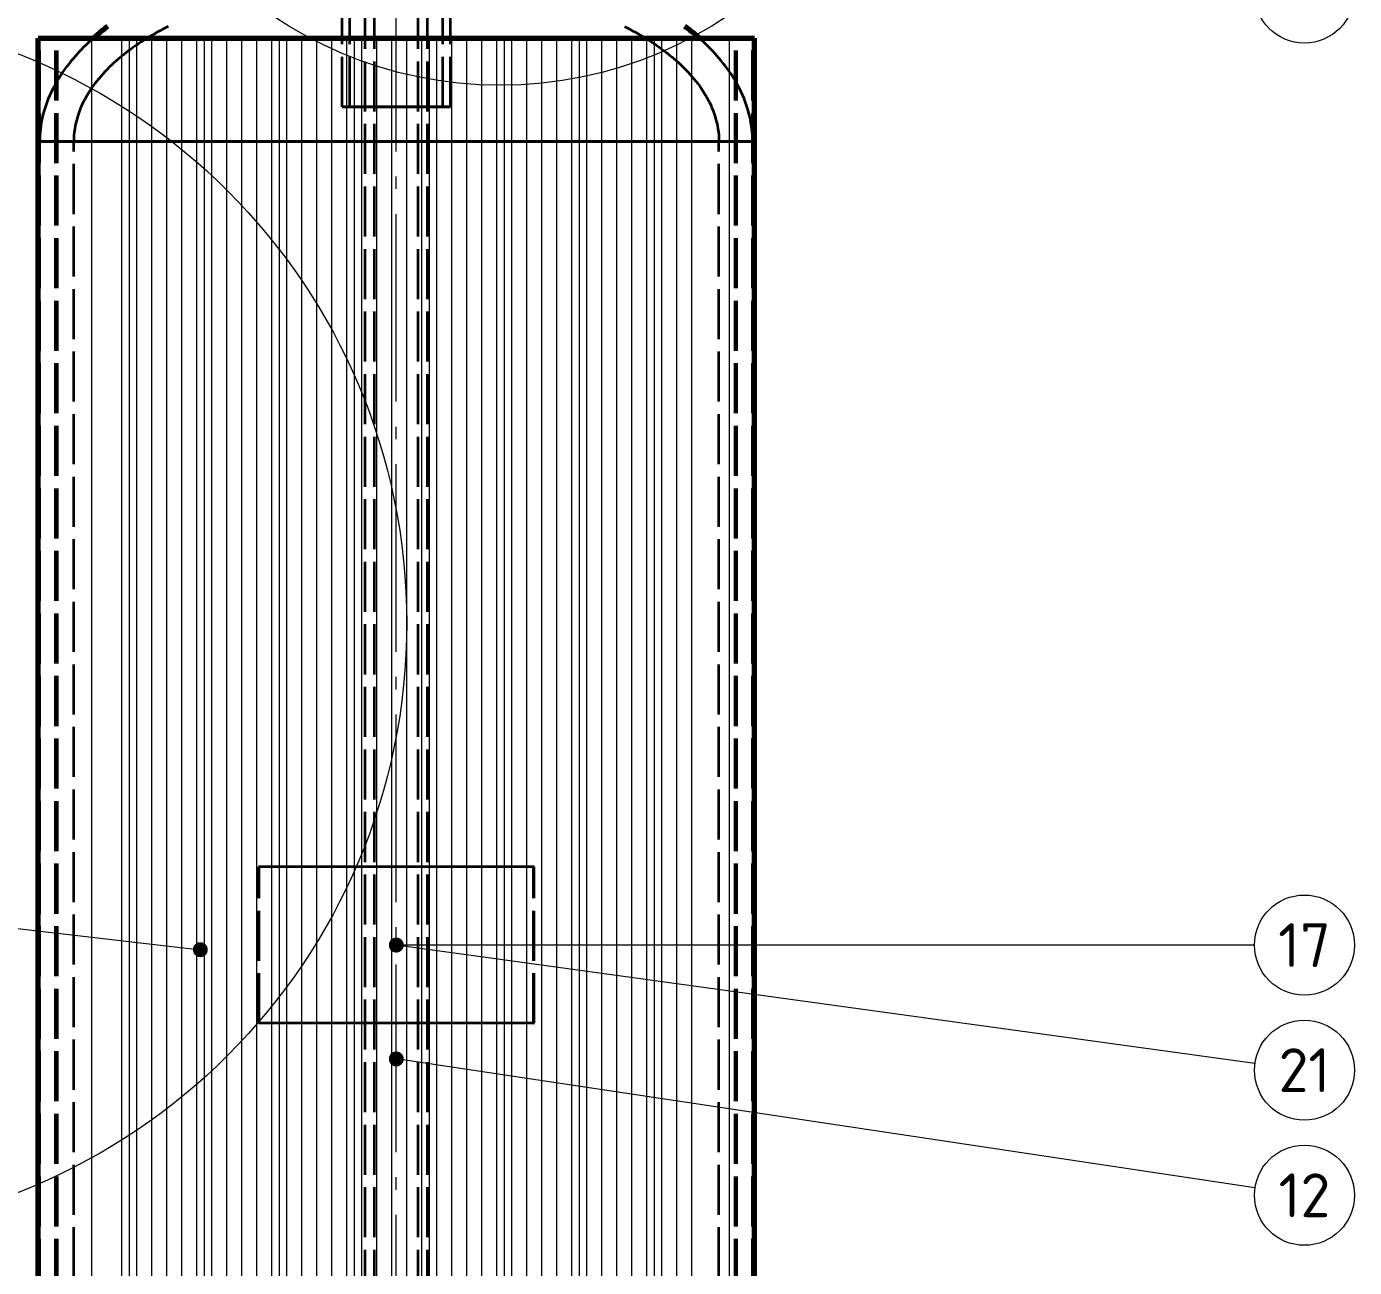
# Model space of a CAD drawing. Header units: millimetres. Extents: x 0 to 2382, y 0 to 420.
# Drawn here: x 144.8 to 251, y 229.2 to 328.4 of the extents above; entities that cross this region are included whole.
import ezdxf
from ezdxf.enums import TextEntityAlignment as Align

# ---------------------------------------------------------------- set-up
doc = ezdxf.new("R2010")
doc.units = ezdxf.units.MM
doc.linetypes.add('IRAM-E-TRAZOS', pattern=[5, 4, -1])
doc.linetypes.add('IRAM-F-TRAZO-PUNTO', pattern=[20, 15, -2, 1, -2])
for name, color, linetype, lineweight in [('01-VISIBLE', 7, 'CONTINUOUS', 70), ('02-OCULTA', 4, 'IRAM-E-TRAZOS', 35), ('03-EJE', 1, 'IRAM-F-TRAZO-PUNTO', 18), ('04-COTA', 3, 'CONTINUOUS', 18), ('05-RAYADO', 8, 'CONTINUOUS', 18), ('06-TEXTO', 7, 'CONTINUOUS', 25), ('08-FINA', 5, 'CONTINUOUS', 18)]:
    doc.layers.add(name, color=color, linetype=linetype, lineweight=lineweight)
doc.styles.add('ISO3098', font='isocpeur.ttf')
doc.dimstyles.new('FLAMA-IRAM', dxfattribs={"dimtxt": 3.5, "dimasz": 3.5, "dimexe": 2, "dimexo": 1.5, "dimgap": 1, "dimtad": 1, "dimdec": 1, "dimtxsty": 'ISO3098', "dimblk": 'IRAM_FLECHA', "dimblk1": 'IRAM_FLECHA', "dimblk2": 'IRAM_FLECHA', "dimcen": 2.5, "dimclrd": 256, "dimclre": 256, "dimclrt": 256, "dimazin": 3, "dimtfac": 1, "dimtmove": 0, "dimatfit": 3, "dimlwd": 18, "dimlwe": 18})

# ---------------------------------------------------------------- blocks, each defined once
blk = doc.blocks.new('IRAM_FLECHA')
blk.add_solid([(0, 0), (-1, 0.125), (-1, -0.125)])

msp = doc.modelspace()

# ---------------------------------------------------------------- hatches: boundary and pattern name
at = {"layer": '05-RAYADO'}
h = msp.add_hatch(dxfattribs=at)
h.set_pattern_fill('ANSI31', scale=0.94488, angle=45)
h.paths.add_polyline_path([(201.46, 182.521), (201.46, 327.5), (147.25, 327.5), (147.25, 182.521)])
h = msp.add_hatch(dxfattribs=at)
h.set_pattern_fill('ANSI31', scale=0.377953, angle=45)
h.paths.add_polyline_path([(197.412, 182.521), (197.412, 327.5), (151.298, 327.5), (151.298, 182.521)])
at = {"layer": '08-FINA'}
h = msp.add_hatch(color=7, dxfattribs=at)
h.dxf.hatch_style = 1
edge = h.paths.add_edge_path()
edge.add_arc((158.68, 254.641), 0.6, 0, 360)
h = msp.add_hatch(color=7, dxfattribs=at)
h.dxf.hatch_style = 1
edge = h.paths.add_edge_path()
edge.add_arc((174.355, 255.01), 0.6, 0, 360)
h = msp.add_hatch(color=7, dxfattribs=at)
h.dxf.hatch_style = 1
edge = h.paths.add_edge_path()
edge.add_arc((174.355, 255.01), 0.6, 0, 360)
h = msp.add_hatch(color=7, dxfattribs=at)
h.dxf.hatch_style = 1
edge = h.paths.add_edge_path()
edge.add_arc((174.355, 245.91), 0.6, 0, 360)

# ---------------------------------------------------------------- linework, layer by layer
at = {"layer": '01-VISIBLE'}
for p, q in [((145.705, 182.521), (145.705, 327.5)), ((203.005, 182.521), (203.005, 327.5))]:
    msp.add_line(p, q, dxfattribs=at)
for points in [[(150.105, 327.5), (150.294, 327.666), (150.485, 327.829), (150.678, 327.99), (150.873, 328.149), (151.071, 328.305), (151.27, 328.458)], [(198.605, 327.5), (198.416, 327.666), (198.225, 327.829), (198.032, 327.99), (197.837, 328.149), (197.639, 328.305), (197.44, 328.458)], [(145.705, 327.5), (145.955, 327.5), (146.205, 327.5), (146.456, 327.5), (146.706, 327.5), (146.956, 327.5), (147.206, 327.5), (147.457, 327.5), (147.707, 327.5), (147.957, 327.5), (148.207, 327.5), (148.457, 327.5), (148.708, 327.5), (148.958, 327.5), (149.208, 327.5), (149.458, 327.5), (149.708, 327.5), (149.959, 327.5), (150.209, 327.5), (150.459, 327.5), (150.709, 327.5), (150.96, 327.5), (151.21, 327.5), (151.46, 327.5), (151.71, 327.5), (151.96, 327.5), (152.211, 327.5), (152.461, 327.5), (152.711, 327.5), (152.961, 327.5), (153.212, 327.5), (153.462, 327.5), (153.712, 327.5), (153.962, 327.5), (154.212, 327.5), (154.463, 327.5), (154.713, 327.5), (154.963, 327.5), (155.213, 327.5), (155.464, 327.5), (155.714, 327.5), (155.964, 327.5), (156.214, 327.5), (156.464, 327.5), (156.715, 327.5), (156.965, 327.5), (157.215, 327.5), (157.465, 327.5), (157.715, 327.5), (157.966, 327.5), (158.216, 327.5), (158.466, 327.5), (158.716, 327.5), (158.967, 327.5), (159.217, 327.5), (159.467, 327.5), (159.717, 327.5), (159.967, 327.5), (160.218, 327.5), (160.468, 327.5), (160.718, 327.5), (160.968, 327.5), (161.219, 327.5), (161.469, 327.5), (161.719, 327.5), (161.969, 327.5), (162.219, 327.5), (162.47, 327.5), (162.72, 327.5), (162.97, 327.5), (163.22, 327.5), (163.471, 327.5), (163.721, 327.5), (163.971, 327.5), (164.221, 327.5), (164.471, 327.5), (164.722, 327.5), (164.972, 327.5), (165.222, 327.5), (165.472, 327.5), (165.722, 327.5), (165.973, 327.5), (166.223, 327.5), (166.473, 327.5), (166.723, 327.5), (166.974, 327.5), (167.224, 327.5), (167.474, 327.5), (167.724, 327.5), (167.974, 327.5), (168.225, 327.5), (168.475, 327.5), (168.725, 327.5), (168.975, 327.5), (169.226, 327.5), (169.476, 327.5), (169.726, 327.5), (169.976, 327.5), (170.226, 327.5), (170.477, 327.5), (170.727, 327.5), (170.977, 327.5), (171.227, 327.5), (171.477, 327.5), (171.728, 327.5), (171.978, 327.5), (172.228, 327.5), (172.478, 327.5), (172.729, 327.5), (172.979, 327.5), (173.229, 327.5), (173.479, 327.5), (173.729, 327.5), (173.98, 327.5), (174.23, 327.5), (174.48, 327.5), (174.73, 327.5), (174.981, 327.5), (175.231, 327.5), (175.481, 327.5), (175.731, 327.5), (175.981, 327.5), (176.232, 327.5), (176.482, 327.5), (176.732, 327.5), (176.982, 327.5), (177.233, 327.5), (177.483, 327.5), (177.733, 327.5), (177.983, 327.5), (178.233, 327.5), (178.484, 327.5), (178.734, 327.5), (178.984, 327.5), (179.234, 327.5), (179.484, 327.5), (179.735, 327.5), (179.985, 327.5), (180.235, 327.5), (180.485, 327.5), (180.736, 327.5), (180.986, 327.5), (181.236, 327.5), (181.486, 327.5), (181.736, 327.5), (181.987, 327.5), (182.237, 327.5), (182.487, 327.5), (182.737, 327.5), (182.988, 327.5), (183.238, 327.5), (183.488, 327.5), (183.738, 327.5), (183.988, 327.5), (184.239, 327.5), (184.489, 327.5), (184.739, 327.5), (184.989, 327.5), (185.239, 327.5), (185.49, 327.5), (185.74, 327.5), (185.99, 327.5), (186.24, 327.5), (186.491, 327.5), (186.741, 327.5), (186.991, 327.5), (187.241, 327.5), (187.491, 327.5), (187.742, 327.5), (187.992, 327.5), (188.242, 327.5), (188.492, 327.5), (188.743, 327.5), (188.993, 327.5), (189.243, 327.5), (189.493, 327.5), (189.743, 327.5), (189.994, 327.5), (190.244, 327.5), (190.494, 327.5), (190.744, 327.5), (190.995, 327.5), (191.245, 327.5), (191.495, 327.5), (191.745, 327.5), (191.995, 327.5), (192.246, 327.5), (192.496, 327.5), (192.746, 327.5), (192.996, 327.5), (193.246, 327.5), (193.497, 327.5), (193.747, 327.5), (193.997, 327.5), (194.247, 327.5), (194.498, 327.5), (194.748, 327.5), (194.998, 327.5), (195.248, 327.5), (195.498, 327.5), (195.749, 327.5), (195.999, 327.5), (196.249, 327.5), (196.499, 327.5), (196.75, 327.5), (197, 327.5), (197.25, 327.5), (197.5, 327.5), (197.75, 327.5), (198.001, 327.5), (198.251, 327.5), (198.501, 327.5), (198.751, 327.5), (199.002, 327.5), (199.252, 327.5), (199.502, 327.5), (199.752, 327.5), (200.002, 327.5), (200.253, 327.5), (200.503, 327.5), (200.753, 327.5), (201.003, 327.5), (201.253, 327.5), (201.504, 327.5), (201.754, 327.5), (202.004, 327.5), (202.254, 327.5), (202.505, 327.5), (202.755, 327.5), (203.005, 327.5)]]:
    msp.add_lwpolyline(points, dxfattribs=at)
at = {"layer": '02-OCULTA'}
for p, q in [((171.855, 151.651), (171.855, 340.169)), ((172.605, 151.651), (172.605, 340.169)), ((176.105, 151.651), (176.105, 340.169)), ((176.855, 151.651), (176.855, 340.169)), ((170.03, 322.028), (170.03, 336.428)), ((170.63, 322.028), (170.63, 336.428)), ((178.08, 322.028), (178.08, 336.428)), ((178.68, 322.028), (178.68, 336.428)), ((145.855, 182.521), (145.855, 327.5)), ((147.107, 182.521), (147.107, 327.5)), ((147.25, 327.5), (147.107, 327.5)), ((147.25, 182.521), (147.25, 327.5)), ((201.46, 327.5), (201.603, 327.5)), ((201.46, 182.521), (201.46, 327.5)), ((201.603, 182.521), (201.603, 327.5)), ((202.855, 182.521), (202.855, 327.5)), ((145.855, 182.521), (145.855, 319.251)), ((148.555, 168.451), (148.555, 319.251)), ((200.155, 168.451), (200.155, 319.251)), ((202.855, 182.521), (202.855, 319.251)), ((163.337, 248.76), (163.337, 261.26)), ((163.395, 261.26), (163.337, 261.26)), ((163.395, 248.76), (163.395, 261.26)), ((185.315, 261.26), (185.373, 261.26)), ((185.315, 248.76), (185.315, 261.26)), ((185.373, 248.76), (185.373, 261.26)), ((163.395, 248.76), (163.337, 248.76)), ((185.315, 248.76), (185.373, 248.76))]:
    msp.add_line(p, q, dxfattribs=at)
for points in [[(156.117, 328.447), (155.894, 328.333), (155.672, 328.217), (155.452, 328.099), (155.232, 327.978), (155.014, 327.855), (154.797, 327.73), (154.582, 327.602), (154.368, 327.472), (154.156, 327.339), (153.945, 327.204), (153.737, 327.066), (153.529, 326.925), (153.324, 326.781), (153.121, 326.635), (152.92, 326.486), (152.721, 326.334), (152.524, 326.179), (152.33, 326.022), (152.138, 325.861), (151.949, 325.696), (151.763, 325.529), (151.579, 325.359), (151.399, 325.185), (151.222, 325.008), (151.049, 324.827), (150.879, 324.643), (150.713, 324.456), (150.551, 324.265), (150.393, 324.071), (150.24, 323.873), (150.091, 323.671), (149.948, 323.465), (149.81, 323.256), (149.678, 323.044), (149.552, 322.828), (149.431, 322.608), (149.316, 322.386), (149.207, 322.16), (149.106, 321.931), (149.013, 321.699), (148.93, 321.463), (148.856, 321.223), (148.79, 320.982), (148.731, 320.739), (148.677, 320.494), (148.628, 320.249), (148.59, 320.001), (148.567, 319.752), (148.558, 319.502), (148.555, 319.251)], [(192.593, 328.447), (192.816, 328.333), (193.038, 328.217), (193.258, 328.099), (193.478, 327.978), (193.696, 327.855), (193.913, 327.73), (194.128, 327.602), (194.342, 327.472), (194.554, 327.339), (194.765, 327.204), (194.974, 327.066), (195.181, 326.925), (195.386, 326.782), (195.589, 326.635), (195.79, 326.486), (195.989, 326.334), (196.186, 326.179), (196.38, 326.022), (196.572, 325.861), (196.761, 325.696), (196.947, 325.529), (197.131, 325.359), (197.311, 325.185), (197.488, 325.008), (197.661, 324.827), (197.831, 324.643), (197.997, 324.456), (198.159, 324.265), (198.317, 324.071), (198.47, 323.873), (198.619, 323.671), (198.762, 323.465), (198.9, 323.256), (199.032, 323.044), (199.158, 322.828), (199.279, 322.608), (199.394, 322.386), (199.503, 322.16), (199.604, 321.931), (199.697, 321.699), (199.78, 321.463), (199.854, 321.223), (199.92, 320.982), (199.979, 320.739), (200.033, 320.494), (200.082, 320.249), (200.121, 320.001), (200.143, 319.752), (200.153, 319.502), (200.155, 319.251)], [(147.107, 327.5), (146.874, 327.5), (146.64, 327.5), (146.406, 327.5), (146.172, 327.5), (145.939, 327.5), (145.705, 327.5)], [(147.25, 327.5), (147.017, 327.5), (146.785, 327.5), (146.552, 327.5), (146.32, 327.5), (146.087, 327.5), (145.855, 327.5)], [(145.855, 327.5), (146.105, 327.5), (146.355, 327.5), (146.605, 327.5), (146.855, 327.5), (147.105, 327.5), (147.355, 327.5), (147.605, 327.5), (147.855, 327.5), (148.105, 327.5), (148.355, 327.5), (148.605, 327.5), (148.855, 327.5), (149.105, 327.5), (149.355, 327.5), (149.605, 327.5), (149.855, 327.5), (150.105, 327.5), (150.355, 327.5), (150.605, 327.5), (150.855, 327.5), (151.105, 327.5), (151.355, 327.5), (151.605, 327.5), (151.855, 327.5), (152.105, 327.5), (152.355, 327.5), (152.605, 327.5), (152.855, 327.5), (153.105, 327.5), (153.355, 327.5), (153.605, 327.5), (153.855, 327.5), (154.105, 327.5), (154.355, 327.5), (154.605, 327.5), (154.855, 327.5), (155.105, 327.5), (155.355, 327.5), (155.605, 327.5), (155.855, 327.5), (156.105, 327.5), (156.355, 327.5), (156.605, 327.5), (156.855, 327.5), (157.105, 327.5), (157.355, 327.5), (157.605, 327.5), (157.855, 327.5), (158.105, 327.5), (158.355, 327.5), (158.605, 327.5), (158.855, 327.5), (159.105, 327.5), (159.355, 327.5), (159.605, 327.5), (159.855, 327.5), (160.105, 327.5), (160.355, 327.5), (160.605, 327.5), (160.855, 327.5), (161.105, 327.5), (161.355, 327.5), (161.605, 327.5), (161.855, 327.5), (162.105, 327.5), (162.355, 327.5), (162.605, 327.5), (162.855, 327.5), (163.105, 327.5), (163.355, 327.5), (163.605, 327.5), (163.855, 327.5), (164.105, 327.5), (164.355, 327.5), (164.605, 327.5), (164.855, 327.5), (165.105, 327.5), (165.355, 327.5), (165.605, 327.5), (165.855, 327.5), (166.105, 327.5), (166.355, 327.5), (166.605, 327.5), (166.855, 327.5), (167.105, 327.5), (167.355, 327.5), (167.605, 327.5), (167.855, 327.5), (168.105, 327.5), (168.355, 327.5), (168.605, 327.5), (168.855, 327.5), (169.105, 327.5), (169.355, 327.5), (169.605, 327.5), (169.855, 327.5), (170.105, 327.5), (170.355, 327.5), (170.605, 327.5), (170.855, 327.5), (171.105, 327.5), (171.355, 327.5), (171.605, 327.5), (171.855, 327.5), (172.105, 327.5), (172.355, 327.5), (172.605, 327.5), (172.855, 327.5), (173.105, 327.5), (173.355, 327.5), (173.605, 327.5), (173.855, 327.5), (174.105, 327.5), (174.355, 327.5), (174.605, 327.5), (174.855, 327.5), (175.105, 327.5), (175.355, 327.5), (175.605, 327.5), (175.855, 327.5), (176.105, 327.5), (176.355, 327.5), (176.605, 327.5), (176.855, 327.5), (177.105, 327.5), (177.355, 327.5), (177.605, 327.5), (177.855, 327.5), (178.105, 327.5), (178.355, 327.5), (178.605, 327.5), (178.855, 327.5), (179.105, 327.5), (179.355, 327.5), (179.605, 327.5), (179.855, 327.5), (180.105, 327.5), (180.355, 327.5), (180.605, 327.5), (180.855, 327.5), (181.105, 327.5), (181.355, 327.5), (181.605, 327.5), (181.855, 327.5), (182.105, 327.5), (182.355, 327.5), (182.605, 327.5), (182.855, 327.5), (183.105, 327.5), (183.355, 327.5), (183.605, 327.5), (183.855, 327.5), (184.105, 327.5), (184.355, 327.5), (184.605, 327.5), (184.855, 327.5), (185.105, 327.5), (185.355, 327.5), (185.605, 327.5), (185.855, 327.5), (186.105, 327.5), (186.355, 327.5), (186.605, 327.5), (186.855, 327.5), (187.105, 327.5), (187.355, 327.5), (187.605, 327.5), (187.855, 327.5), (188.105, 327.5), (188.355, 327.5), (188.605, 327.5), (188.855, 327.5), (189.105, 327.5), (189.355, 327.5), (189.605, 327.5), (189.855, 327.5), (190.105, 327.5), (190.355, 327.5), (190.605, 327.5), (190.855, 327.5), (191.105, 327.5), (191.355, 327.5), (191.605, 327.5), (191.855, 327.5), (192.105, 327.5), (192.355, 327.5), (192.605, 327.5), (192.855, 327.5), (193.105, 327.5), (193.355, 327.5), (193.605, 327.5), (193.855, 327.5), (194.105, 327.5), (194.355, 327.5), (194.605, 327.5), (194.855, 327.5), (195.105, 327.5), (195.355, 327.5), (195.605, 327.5), (195.855, 327.5), (196.105, 327.5), (196.355, 327.5), (196.605, 327.5), (196.855, 327.5), (197.105, 327.5), (197.355, 327.5), (197.605, 327.5), (197.855, 327.5), (198.105, 327.5), (198.355, 327.5), (198.605, 327.5), (198.855, 327.5), (199.105, 327.5), (199.355, 327.5), (199.605, 327.5), (199.855, 327.5), (200.105, 327.5), (200.355, 327.5), (200.605, 327.5), (200.855, 327.5), (201.105, 327.5), (201.355, 327.5), (201.605, 327.5), (201.855, 327.5), (202.105, 327.5), (202.355, 327.5), (202.605, 327.5), (202.855, 327.5)], [(145.855, 319.251), (145.858, 319.503), (145.869, 319.755), (145.887, 320.006), (145.913, 320.256), (145.946, 320.505), (145.986, 320.754), (146.033, 321.001), (146.086, 321.247), (146.147, 321.491), (146.214, 321.734), (146.287, 321.975), (146.367, 322.214), (146.453, 322.45), (146.545, 322.684), (146.642, 322.916), (146.746, 323.146), (146.854, 323.373), (146.968, 323.597), (147.088, 323.819), (147.212, 324.038), (147.34, 324.254), (147.474, 324.468), (147.612, 324.678), (147.754, 324.886), (147.9, 325.091), (148.05, 325.293), (148.204, 325.492), (148.361, 325.689), (148.522, 325.882), (148.686, 326.073), (148.853, 326.261), (149.024, 326.446), (149.197, 326.629), (149.374, 326.808), (149.553, 326.985), (149.734, 327.159), (149.918, 327.331), (150.105, 327.5)], [(202.855, 319.251), (202.851, 319.503), (202.84, 319.755), (202.822, 320.006), (202.797, 320.256), (202.764, 320.505), (202.724, 320.754), (202.677, 321.001), (202.624, 321.247), (202.563, 321.492), (202.496, 321.734), (202.423, 321.975), (202.343, 322.214), (202.257, 322.45), (202.165, 322.684), (202.068, 322.916), (201.964, 323.146), (201.855, 323.373), (201.741, 323.597), (201.622, 323.819), (201.498, 324.038), (201.369, 324.254), (201.236, 324.468), (201.098, 324.678), (200.956, 324.886), (200.81, 325.091), (200.66, 325.293), (200.506, 325.492), (200.349, 325.689), (200.188, 325.882), (200.024, 326.073), (199.857, 326.261), (199.686, 326.446), (199.513, 326.629), (199.336, 326.808), (199.157, 326.985), (198.976, 327.159), (198.791, 327.331), (198.605, 327.5)], [(202.855, 327.5), (202.623, 327.5), (202.39, 327.5), (202.158, 327.5), (201.925, 327.5), (201.693, 327.5), (201.46, 327.5)], [(203.005, 327.5), (202.771, 327.5), (202.538, 327.5), (202.304, 327.5), (202.07, 327.5), (201.836, 327.5), (201.603, 327.5)], [(178.68, 322.028), (178.426, 322.028), (178.171, 322.028), (177.917, 322.028), (177.662, 322.028), (177.408, 322.028), (177.154, 322.028), (176.899, 322.028), (176.645, 322.028), (176.39, 322.028), (176.136, 322.028), (175.881, 322.028), (175.627, 322.028), (175.373, 322.028), (175.118, 322.028), (174.864, 322.028), (174.609, 322.028), (174.355, 322.028), (174.101, 322.028), (173.846, 322.028), (173.592, 322.028), (173.337, 322.028), (173.083, 322.028), (172.829, 322.028), (172.574, 322.028), (172.32, 322.028), (172.065, 322.028), (171.811, 322.028), (171.556, 322.028), (171.302, 322.028), (171.048, 322.028), (170.793, 322.028), (170.539, 322.028), (170.284, 322.028), (170.03, 322.028)], [(170.03, 322.028), (170.284, 322.028), (170.539, 322.028), (170.793, 322.028), (171.048, 322.028), (171.302, 322.028), (171.556, 322.028), (171.811, 322.028), (172.065, 322.028), (172.32, 322.028), (172.574, 322.028), (172.829, 322.028), (173.083, 322.028), (173.337, 322.028), (173.592, 322.028), (173.846, 322.028), (174.101, 322.028), (174.355, 322.028), (174.609, 322.028), (174.864, 322.028), (175.118, 322.028), (175.373, 322.028), (175.627, 322.028), (175.881, 322.028), (176.136, 322.028), (176.39, 322.028), (176.645, 322.028), (176.899, 322.028), (177.154, 322.028), (177.408, 322.028), (177.662, 322.028), (177.917, 322.028), (178.171, 322.028), (178.426, 322.028), (178.68, 322.028)], [(178.08, 322.028), (177.823, 322.028), (177.566, 322.028), (177.309, 322.028), (177.052, 322.028), (176.796, 322.028), (176.539, 322.028), (176.282, 322.028), (176.025, 322.028), (175.768, 322.028), (175.511, 322.028), (175.254, 322.028), (174.997, 322.028), (174.74, 322.028), (174.483, 322.028), (174.227, 322.028), (173.97, 322.028), (173.713, 322.028), (173.456, 322.028), (173.199, 322.028), (172.942, 322.028), (172.685, 322.028), (172.428, 322.028), (172.171, 322.028), (171.914, 322.028), (171.658, 322.028), (171.401, 322.028), (171.144, 322.028), (170.887, 322.028), (170.63, 322.028)], [(170.63, 322.028), (170.887, 322.028), (171.144, 322.028), (171.401, 322.028), (171.658, 322.028), (171.914, 322.028), (172.171, 322.028), (172.428, 322.028), (172.685, 322.028), (172.942, 322.028), (173.199, 322.028), (173.456, 322.028), (173.713, 322.028), (173.97, 322.028), (174.227, 322.028), (174.483, 322.028), (174.74, 322.028), (174.997, 322.028), (175.254, 322.028), (175.511, 322.028), (175.768, 322.028), (176.025, 322.028), (176.282, 322.028), (176.539, 322.028), (176.796, 322.028), (177.052, 322.028), (177.309, 322.028), (177.566, 322.028), (177.823, 322.028), (178.08, 322.028)], [(202.855, 319.251), (202.605, 319.251), (202.355, 319.251), (202.105, 319.251), (201.855, 319.251), (201.605, 319.251), (201.355, 319.251), (201.105, 319.251), (200.855, 319.251), (200.605, 319.251), (200.355, 319.251), (200.105, 319.251), (199.855, 319.251), (199.605, 319.251), (199.355, 319.251), (199.105, 319.251), (198.855, 319.251), (198.605, 319.251), (198.355, 319.251), (198.105, 319.251), (197.855, 319.251), (197.605, 319.251), (197.355, 319.251), (197.105, 319.251), (196.855, 319.251), (196.605, 319.251), (196.355, 319.251), (196.105, 319.251), (195.855, 319.251), (195.605, 319.251), (195.355, 319.251), (195.105, 319.251), (194.855, 319.251), (194.605, 319.251), (194.355, 319.251), (194.105, 319.251), (193.855, 319.251), (193.605, 319.251), (193.355, 319.251), (193.105, 319.251), (192.855, 319.251), (192.605, 319.251), (192.355, 319.251), (192.105, 319.251), (191.855, 319.251), (191.605, 319.251), (191.355, 319.251), (191.105, 319.251), (190.855, 319.251), (190.605, 319.251), (190.355, 319.251), (190.105, 319.251), (189.855, 319.251), (189.605, 319.251), (189.355, 319.251), (189.105, 319.251), (188.855, 319.251), (188.605, 319.251), (188.355, 319.251), (188.105, 319.251), (187.855, 319.251), (187.605, 319.251), (187.355, 319.251), (187.105, 319.251), (186.855, 319.251), (186.605, 319.251), (186.355, 319.251), (186.105, 319.251), (185.855, 319.251), (185.605, 319.251), (185.355, 319.251), (185.105, 319.251), (184.855, 319.251), (184.605, 319.251), (184.355, 319.251), (184.105, 319.251), (183.855, 319.251), (183.605, 319.251), (183.355, 319.251), (183.105, 319.251), (182.855, 319.251), (182.605, 319.251), (182.355, 319.251), (182.105, 319.251), (181.855, 319.251), (181.605, 319.251), (181.355, 319.251), (181.105, 319.251), (180.855, 319.251), (180.605, 319.251), (180.355, 319.251), (180.105, 319.251), (179.855, 319.251), (179.605, 319.251), (179.355, 319.251), (179.105, 319.251), (178.855, 319.251), (178.605, 319.251), (178.355, 319.251), (178.105, 319.251), (177.855, 319.251), (177.605, 319.251), (177.355, 319.251), (177.105, 319.251), (176.855, 319.251), (176.605, 319.251), (176.355, 319.251), (176.105, 319.251), (175.855, 319.251), (175.605, 319.251), (175.355, 319.251), (175.105, 319.251), (174.855, 319.251), (174.605, 319.251), (174.355, 319.251), (174.105, 319.251), (173.855, 319.251), (173.605, 319.251), (173.355, 319.251), (173.105, 319.251), (172.855, 319.251), (172.605, 319.251), (172.355, 319.251), (172.105, 319.251), (171.855, 319.251), (171.605, 319.251), (171.355, 319.251), (171.105, 319.251), (170.855, 319.251), (170.605, 319.251), (170.355, 319.251), (170.105, 319.251), (169.855, 319.251), (169.605, 319.251), (169.355, 319.251), (169.105, 319.251), (168.855, 319.251), (168.605, 319.251), (168.355, 319.251), (168.105, 319.251), (167.855, 319.251), (167.605, 319.251), (167.355, 319.251), (167.105, 319.251), (166.855, 319.251), (166.605, 319.251), (166.355, 319.251), (166.105, 319.251), (165.855, 319.251), (165.605, 319.251), (165.355, 319.251), (165.105, 319.251), (164.855, 319.251), (164.605, 319.251), (164.355, 319.251), (164.105, 319.251), (163.855, 319.251), (163.605, 319.251), (163.355, 319.251), (163.105, 319.251), (162.855, 319.251), (162.605, 319.251), (162.355, 319.251), (162.105, 319.251), (161.855, 319.251), (161.605, 319.251), (161.355, 319.251), (161.105, 319.251), (160.855, 319.251), (160.605, 319.251), (160.355, 319.251), (160.105, 319.251), (159.855, 319.251), (159.605, 319.251), (159.355, 319.251), (159.105, 319.251), (158.855, 319.251), (158.605, 319.251), (158.355, 319.251), (158.105, 319.251), (157.855, 319.251), (157.605, 319.251), (157.355, 319.251), (157.105, 319.251), (156.855, 319.251), (156.605, 319.251), (156.355, 319.251), (156.105, 319.251), (155.855, 319.251), (155.605, 319.251), (155.355, 319.251), (155.105, 319.251), (154.855, 319.251), (154.605, 319.251), (154.355, 319.251), (154.105, 319.251), (153.855, 319.251), (153.605, 319.251), (153.355, 319.251), (153.105, 319.251), (152.855, 319.251), (152.605, 319.251), (152.355, 319.251), (152.105, 319.251), (151.855, 319.251), (151.605, 319.251), (151.355, 319.251), (151.105, 319.251), (150.855, 319.251), (150.605, 319.251), (150.355, 319.251), (150.105, 319.251), (149.855, 319.251), (149.605, 319.251), (149.355, 319.251), (149.105, 319.251), (148.855, 319.251), (148.605, 319.251), (148.355, 319.251), (148.105, 319.251), (147.855, 319.251), (147.605, 319.251), (147.355, 319.251), (147.105, 319.251), (146.855, 319.251), (146.605, 319.251), (146.355, 319.251), (146.105, 319.251), (145.855, 319.251)], [(145.855, 319.251), (146.105, 319.251), (146.355, 319.251), (146.605, 319.251), (146.855, 319.251), (147.105, 319.251), (147.355, 319.251), (147.605, 319.251), (147.855, 319.251), (148.105, 319.251), (148.355, 319.251), (148.605, 319.251), (148.855, 319.251), (149.105, 319.251), (149.355, 319.251), (149.605, 319.251), (149.855, 319.251), (150.105, 319.251), (150.355, 319.251), (150.605, 319.251), (150.855, 319.251), (151.105, 319.251), (151.355, 319.251), (151.605, 319.251), (151.855, 319.251), (152.105, 319.251), (152.355, 319.251), (152.605, 319.251), (152.855, 319.251), (153.105, 319.251), (153.355, 319.251), (153.605, 319.251), (153.855, 319.251), (154.105, 319.251), (154.355, 319.251), (154.605, 319.251), (154.855, 319.251), (155.105, 319.251), (155.355, 319.251), (155.605, 319.251), (155.855, 319.251), (156.105, 319.251), (156.355, 319.251), (156.605, 319.251), (156.855, 319.251), (157.105, 319.251), (157.355, 319.251), (157.605, 319.251), (157.855, 319.251), (158.105, 319.251), (158.355, 319.251), (158.605, 319.251), (158.855, 319.251), (159.105, 319.251), (159.355, 319.251), (159.605, 319.251), (159.855, 319.251), (160.105, 319.251), (160.355, 319.251), (160.605, 319.251), (160.855, 319.251), (161.105, 319.251), (161.355, 319.251), (161.605, 319.251), (161.855, 319.251), (162.105, 319.251), (162.355, 319.251), (162.605, 319.251), (162.855, 319.251), (163.105, 319.251), (163.355, 319.251), (163.605, 319.251), (163.855, 319.251), (164.105, 319.251), (164.355, 319.251), (164.605, 319.251), (164.855, 319.251), (165.105, 319.251), (165.355, 319.251), (165.605, 319.251), (165.855, 319.251), (166.105, 319.251), (166.355, 319.251), (166.605, 319.251), (166.855, 319.251), (167.105, 319.251), (167.355, 319.251), (167.605, 319.251), (167.855, 319.251), (168.105, 319.251), (168.355, 319.251), (168.605, 319.251), (168.855, 319.251), (169.105, 319.251), (169.355, 319.251), (169.605, 319.251), (169.855, 319.251), (170.105, 319.251), (170.355, 319.251), (170.605, 319.251), (170.855, 319.251), (171.105, 319.251), (171.355, 319.251), (171.605, 319.251), (171.855, 319.251), (172.105, 319.251), (172.355, 319.251), (172.605, 319.251), (172.855, 319.251), (173.105, 319.251), (173.355, 319.251), (173.605, 319.251), (173.855, 319.251), (174.105, 319.251), (174.355, 319.251), (174.605, 319.251), (174.855, 319.251), (175.105, 319.251), (175.355, 319.251), (175.605, 319.251), (175.855, 319.251), (176.105, 319.251), (176.355, 319.251), (176.605, 319.251), (176.855, 319.251), (177.105, 319.251), (177.355, 319.251), (177.605, 319.251), (177.855, 319.251), (178.105, 319.251), (178.355, 319.251), (178.605, 319.251), (178.855, 319.251), (179.105, 319.251), (179.355, 319.251), (179.605, 319.251), (179.855, 319.251), (180.105, 319.251), (180.355, 319.251), (180.605, 319.251), (180.855, 319.251), (181.105, 319.251), (181.355, 319.251), (181.605, 319.251), (181.855, 319.251), (182.105, 319.251), (182.355, 319.251), (182.605, 319.251), (182.855, 319.251), (183.105, 319.251), (183.355, 319.251), (183.605, 319.251), (183.855, 319.251), (184.105, 319.251), (184.355, 319.251), (184.605, 319.251), (184.855, 319.251), (185.105, 319.251), (185.355, 319.251), (185.605, 319.251), (185.855, 319.251), (186.105, 319.251), (186.355, 319.251), (186.605, 319.251), (186.855, 319.251), (187.105, 319.251), (187.355, 319.251), (187.605, 319.251), (187.855, 319.251), (188.105, 319.251), (188.355, 319.251), (188.605, 319.251), (188.855, 319.251), (189.105, 319.251), (189.355, 319.251), (189.605, 319.251), (189.855, 319.251), (190.105, 319.251), (190.355, 319.251), (190.605, 319.251), (190.855, 319.251), (191.105, 319.251), (191.355, 319.251), (191.605, 319.251), (191.855, 319.251), (192.105, 319.251), (192.355, 319.251), (192.605, 319.251), (192.855, 319.251), (193.105, 319.251), (193.355, 319.251), (193.605, 319.251), (193.855, 319.251), (194.105, 319.251), (194.355, 319.251), (194.605, 319.251), (194.855, 319.251), (195.105, 319.251), (195.355, 319.251), (195.605, 319.251), (195.855, 319.251), (196.105, 319.251), (196.355, 319.251), (196.605, 319.251), (196.855, 319.251), (197.105, 319.251), (197.355, 319.251), (197.605, 319.251), (197.855, 319.251), (198.105, 319.251), (198.355, 319.251), (198.605, 319.251), (198.855, 319.251), (199.105, 319.251), (199.355, 319.251), (199.605, 319.251), (199.855, 319.251), (200.105, 319.251), (200.355, 319.251), (200.605, 319.251), (200.855, 319.251), (201.105, 319.251), (201.355, 319.251), (201.605, 319.251), (201.855, 319.251), (202.105, 319.251), (202.355, 319.251), (202.605, 319.251), (202.855, 319.251)], [(200.155, 319.251), (199.905, 319.251), (199.654, 319.251), (199.404, 319.251), (199.153, 319.251), (198.903, 319.251), (198.652, 319.251), (198.402, 319.251), (198.151, 319.251), (197.901, 319.251), (197.65, 319.251), (197.4, 319.251), (197.149, 319.251), (196.899, 319.251), (196.648, 319.251), (196.398, 319.251), (196.147, 319.251), (195.897, 319.251), (195.646, 319.251), (195.396, 319.251), (195.145, 319.251), (194.895, 319.251), (194.644, 319.251), (194.394, 319.251), (194.143, 319.251), (193.893, 319.251), (193.642, 319.251), (193.392, 319.251), (193.141, 319.251), (192.891, 319.251), (192.64, 319.251), (192.39, 319.251), (192.139, 319.251), (191.889, 319.251), (191.638, 319.251), (191.388, 319.251), (191.138, 319.251), (190.887, 319.251), (190.637, 319.251), (190.386, 319.251), (190.136, 319.251), (189.885, 319.251), (189.635, 319.251), (189.384, 319.251), (189.134, 319.251), (188.883, 319.251), (188.633, 319.251), (188.382, 319.251), (188.132, 319.251), (187.881, 319.251), (187.631, 319.251), (187.38, 319.251), (187.13, 319.251), (186.879, 319.251), (186.629, 319.251), (186.378, 319.251), (186.128, 319.251), (185.877, 319.251), (185.627, 319.251), (185.376, 319.251), (185.126, 319.251), (184.875, 319.251), (184.625, 319.251), (184.374, 319.251), (184.124, 319.251), (183.873, 319.251), (183.623, 319.251), (183.372, 319.251), (183.122, 319.251), (182.872, 319.251), (182.621, 319.251), (182.371, 319.251), (182.12, 319.251), (181.87, 319.251), (181.619, 319.251), (181.369, 319.251), (181.118, 319.251), (180.868, 319.251), (180.617, 319.251), (180.367, 319.251), (180.116, 319.251), (179.866, 319.251), (179.615, 319.251), (179.365, 319.251), (179.114, 319.251), (178.864, 319.251), (178.613, 319.251), (178.363, 319.251), (178.112, 319.251), (177.862, 319.251), (177.611, 319.251), (177.361, 319.251), (177.11, 319.251), (176.86, 319.251), (176.609, 319.251), (176.359, 319.251), (176.108, 319.251), (175.858, 319.251), (175.607, 319.251), (175.357, 319.251), (175.106, 319.251), (174.856, 319.251), (174.605, 319.251), (174.355, 319.251), (174.105, 319.251), (173.854, 319.251), (173.604, 319.251), (173.353, 319.251), (173.103, 319.251), (172.852, 319.251), (172.602, 319.251), (172.351, 319.251), (172.101, 319.251), (171.85, 319.251), (171.6, 319.251), (171.349, 319.251), (171.099, 319.251), (170.848, 319.251), (170.598, 319.251), (170.347, 319.251), (170.097, 319.251), (169.846, 319.251), (169.596, 319.251), (169.345, 319.251), (169.095, 319.251), (168.844, 319.251), (168.594, 319.251), (168.343, 319.251), (168.093, 319.251), (167.842, 319.251), (167.592, 319.251), (167.341, 319.251), (167.091, 319.251), (166.84, 319.251), (166.59, 319.251), (166.339, 319.251), (166.089, 319.251), (165.838, 319.251), (165.588, 319.251), (165.338, 319.251), (165.087, 319.251), (164.837, 319.251), (164.586, 319.251), (164.336, 319.251), (164.085, 319.251), (163.835, 319.251), (163.584, 319.251), (163.334, 319.251), (163.083, 319.251), (162.833, 319.251), (162.582, 319.251), (162.332, 319.251), (162.081, 319.251), (161.831, 319.251), (161.58, 319.251), (161.33, 319.251), (161.079, 319.251), (160.829, 319.251), (160.578, 319.251), (160.328, 319.251), (160.077, 319.251), (159.827, 319.251), (159.576, 319.251), (159.326, 319.251), (159.075, 319.251), (158.825, 319.251), (158.574, 319.251), (158.324, 319.251), (158.073, 319.251), (157.823, 319.251), (157.572, 319.251), (157.322, 319.251), (157.072, 319.251), (156.821, 319.251), (156.571, 319.251), (156.32, 319.251), (156.07, 319.251), (155.819, 319.251), (155.569, 319.251), (155.318, 319.251), (155.068, 319.251), (154.817, 319.251), (154.567, 319.251), (154.316, 319.251), (154.066, 319.251), (153.815, 319.251), (153.565, 319.251), (153.314, 319.251), (153.064, 319.251), (152.813, 319.251), (152.563, 319.251), (152.312, 319.251), (152.062, 319.251), (151.811, 319.251), (151.561, 319.251), (151.31, 319.251), (151.06, 319.251), (150.809, 319.251), (150.559, 319.251), (150.308, 319.251), (150.058, 319.251), (149.807, 319.251), (149.557, 319.251), (149.306, 319.251), (149.056, 319.251), (148.805, 319.251), (148.555, 319.251)], [(148.555, 319.251), (148.805, 319.251), (149.056, 319.251), (149.306, 319.251), (149.557, 319.251), (149.807, 319.251), (150.058, 319.251), (150.308, 319.251), (150.559, 319.251), (150.809, 319.251), (151.06, 319.251), (151.31, 319.251), (151.561, 319.251), (151.811, 319.251), (152.062, 319.251), (152.312, 319.251), (152.563, 319.251), (152.813, 319.251), (153.064, 319.251), (153.314, 319.251), (153.565, 319.251), (153.815, 319.251), (154.066, 319.251), (154.316, 319.251), (154.567, 319.251), (154.817, 319.251), (155.068, 319.251), (155.318, 319.251), (155.569, 319.251), (155.819, 319.251), (156.07, 319.251), (156.32, 319.251), (156.571, 319.251), (156.821, 319.251), (157.072, 319.251), (157.322, 319.251), (157.572, 319.251), (157.823, 319.251), (158.073, 319.251), (158.324, 319.251), (158.574, 319.251), (158.825, 319.251), (159.075, 319.251), (159.326, 319.251), (159.576, 319.251), (159.827, 319.251), (160.077, 319.251), (160.328, 319.251), (160.578, 319.251), (160.829, 319.251), (161.079, 319.251), (161.33, 319.251), (161.58, 319.251), (161.831, 319.251), (162.081, 319.251), (162.332, 319.251), (162.582, 319.251), (162.833, 319.251), (163.083, 319.251), (163.334, 319.251), (163.584, 319.251), (163.835, 319.251), (164.085, 319.251), (164.336, 319.251), (164.586, 319.251), (164.837, 319.251), (165.087, 319.251), (165.338, 319.251), (165.588, 319.251), (165.838, 319.251), (166.089, 319.251), (166.339, 319.251), (166.59, 319.251), (166.84, 319.251), (167.091, 319.251), (167.341, 319.251), (167.592, 319.251), (167.842, 319.251), (168.093, 319.251), (168.343, 319.251), (168.594, 319.251), (168.844, 319.251), (169.095, 319.251), (169.345, 319.251), (169.596, 319.251), (169.846, 319.251), (170.097, 319.251), (170.347, 319.251), (170.598, 319.251), (170.848, 319.251), (171.099, 319.251), (171.349, 319.251), (171.6, 319.251), (171.85, 319.251), (172.101, 319.251), (172.351, 319.251), (172.602, 319.251), (172.852, 319.251), (173.103, 319.251), (173.353, 319.251), (173.604, 319.251), (173.854, 319.251), (174.105, 319.251), (174.355, 319.251), (174.605, 319.251), (174.856, 319.251), (175.106, 319.251), (175.357, 319.251), (175.607, 319.251), (175.858, 319.251), (176.108, 319.251), (176.359, 319.251), (176.609, 319.251), (176.86, 319.251), (177.11, 319.251), (177.361, 319.251), (177.611, 319.251), (177.862, 319.251), (178.112, 319.251), (178.363, 319.251), (178.613, 319.251), (178.864, 319.251), (179.114, 319.251), (179.365, 319.251), (179.615, 319.251), (179.866, 319.251), (180.116, 319.251), (180.367, 319.251), (180.617, 319.251), (180.868, 319.251), (181.118, 319.251), (181.369, 319.251), (181.619, 319.251), (181.87, 319.251), (182.12, 319.251), (182.371, 319.251), (182.621, 319.251), (182.872, 319.251), (183.122, 319.251), (183.372, 319.251), (183.623, 319.251), (183.873, 319.251), (184.124, 319.251), (184.374, 319.251), (184.625, 319.251), (184.875, 319.251), (185.126, 319.251), (185.376, 319.251), (185.627, 319.251), (185.877, 319.251), (186.128, 319.251), (186.378, 319.251), (186.629, 319.251), (186.879, 319.251), (187.13, 319.251), (187.38, 319.251), (187.631, 319.251), (187.881, 319.251), (188.132, 319.251), (188.382, 319.251), (188.633, 319.251), (188.883, 319.251), (189.134, 319.251), (189.384, 319.251), (189.635, 319.251), (189.885, 319.251), (190.136, 319.251), (190.386, 319.251), (190.637, 319.251), (190.887, 319.251), (191.138, 319.251), (191.388, 319.251), (191.638, 319.251), (191.889, 319.251), (192.139, 319.251), (192.39, 319.251), (192.64, 319.251), (192.891, 319.251), (193.141, 319.251), (193.392, 319.251), (193.642, 319.251), (193.893, 319.251), (194.143, 319.251), (194.394, 319.251), (194.644, 319.251), (194.895, 319.251), (195.145, 319.251), (195.396, 319.251), (195.646, 319.251), (195.897, 319.251), (196.147, 319.251), (196.398, 319.251), (196.648, 319.251), (196.899, 319.251), (197.149, 319.251), (197.4, 319.251), (197.65, 319.251), (197.901, 319.251), (198.151, 319.251), (198.402, 319.251), (198.652, 319.251), (198.903, 319.251), (199.153, 319.251), (199.404, 319.251), (199.654, 319.251), (199.905, 319.251), (200.155, 319.251)], [(185.373, 261.26), (185.122, 261.26), (184.872, 261.26), (184.622, 261.26), (184.371, 261.26), (184.121, 261.26), (183.87, 261.26), (183.62, 261.26), (183.37, 261.26), (183.119, 261.26), (182.869, 261.26), (182.618, 261.26), (182.368, 261.26), (182.118, 261.26), (181.867, 261.26), (181.617, 261.26), (181.366, 261.26), (181.116, 261.26), (180.866, 261.26), (180.615, 261.26), (180.365, 261.26), (180.114, 261.26), (179.864, 261.26), (179.613, 261.26), (179.363, 261.26), (179.113, 261.26), (178.862, 261.26), (178.612, 261.26), (178.361, 261.26), (178.111, 261.26), (177.861, 261.26), (177.61, 261.26), (177.36, 261.26), (177.109, 261.26), (176.859, 261.26), (176.609, 261.26), (176.358, 261.26), (176.108, 261.26), (175.857, 261.26), (175.607, 261.26), (175.357, 261.26), (175.106, 261.26), (174.856, 261.26), (174.605, 261.26), (174.355, 261.26), (174.105, 261.26), (173.854, 261.26), (173.604, 261.26), (173.353, 261.26), (173.103, 261.26), (172.853, 261.26), (172.602, 261.26), (172.352, 261.26), (172.101, 261.26), (171.851, 261.26), (171.601, 261.26), (171.35, 261.26), (171.1, 261.26), (170.849, 261.26), (170.599, 261.26), (170.349, 261.26), (170.098, 261.26), (169.848, 261.26), (169.597, 261.26), (169.347, 261.26), (169.097, 261.26), (168.846, 261.26), (168.596, 261.26), (168.345, 261.26), (168.095, 261.26), (167.844, 261.26), (167.594, 261.26), (167.344, 261.26), (167.093, 261.26), (166.843, 261.26), (166.592, 261.26), (166.342, 261.26), (166.092, 261.26), (165.841, 261.26), (165.591, 261.26), (165.34, 261.26), (165.09, 261.26), (164.84, 261.26), (164.589, 261.26), (164.339, 261.26), (164.088, 261.26), (163.838, 261.26), (163.588, 261.26), (163.337, 261.26)], [(185.315, 261.26), (185.063, 261.26), (184.811, 261.26), (184.559, 261.26), (184.307, 261.26), (184.055, 261.26), (183.803, 261.26), (183.551, 261.26), (183.299, 261.26), (183.048, 261.26), (182.796, 261.26), (182.544, 261.26), (182.292, 261.26), (182.04, 261.26), (181.788, 261.26), (181.536, 261.26), (181.284, 261.26), (181.032, 261.26), (180.78, 261.26), (180.528, 261.26), (180.276, 261.26), (180.024, 261.26), (179.772, 261.26), (179.52, 261.26), (179.268, 261.26), (179.016, 261.26), (178.764, 261.26), (178.512, 261.26), (178.26, 261.26), (178.008, 261.26), (177.756, 261.26), (177.504, 261.26), (177.253, 261.26), (177.001, 261.26), (176.749, 261.26), (176.497, 261.26), (176.245, 261.26), (175.993, 261.26), (175.741, 261.26), (175.489, 261.26), (175.237, 261.26), (174.985, 261.26), (174.733, 261.26), (174.481, 261.26), (174.229, 261.26), (173.977, 261.26), (173.725, 261.26), (173.473, 261.26), (173.221, 261.26), (172.969, 261.26), (172.717, 261.26), (172.465, 261.26), (172.213, 261.26), (171.961, 261.26), (171.709, 261.26), (171.457, 261.26), (171.206, 261.26), (170.954, 261.26), (170.702, 261.26), (170.45, 261.26), (170.198, 261.26), (169.946, 261.26), (169.694, 261.26), (169.442, 261.26), (169.19, 261.26), (168.938, 261.26), (168.686, 261.26), (168.434, 261.26), (168.182, 261.26), (167.93, 261.26), (167.678, 261.26), (167.426, 261.26), (167.174, 261.26), (166.922, 261.26), (166.67, 261.26), (166.418, 261.26), (166.166, 261.26), (165.914, 261.26), (165.662, 261.26), (165.411, 261.26), (165.159, 261.26), (164.907, 261.26), (164.655, 261.26), (164.403, 261.26), (164.151, 261.26), (163.899, 261.26), (163.647, 261.26), (163.395, 261.26)], [(185.373, 248.76), (185.122, 248.76), (184.872, 248.76), (184.622, 248.76), (184.371, 248.76), (184.121, 248.76), (183.87, 248.76), (183.62, 248.76), (183.37, 248.76), (183.119, 248.76), (182.869, 248.76), (182.618, 248.76), (182.368, 248.76), (182.118, 248.76), (181.867, 248.76), (181.617, 248.76), (181.366, 248.76), (181.116, 248.76), (180.866, 248.76), (180.615, 248.76), (180.365, 248.76), (180.114, 248.76), (179.864, 248.76), (179.613, 248.76), (179.363, 248.76), (179.113, 248.76), (178.862, 248.76), (178.612, 248.76), (178.361, 248.76), (178.111, 248.76), (177.861, 248.76), (177.61, 248.76), (177.36, 248.76), (177.109, 248.76), (176.859, 248.76), (176.609, 248.76), (176.358, 248.76), (176.108, 248.76), (175.857, 248.76), (175.607, 248.76), (175.357, 248.76), (175.106, 248.76), (174.856, 248.76), (174.605, 248.76), (174.355, 248.76), (174.105, 248.76), (173.854, 248.76), (173.604, 248.76), (173.353, 248.76), (173.103, 248.76), (172.853, 248.76), (172.602, 248.76), (172.352, 248.76), (172.101, 248.76), (171.851, 248.76), (171.601, 248.76), (171.35, 248.76), (171.1, 248.76), (170.849, 248.76), (170.599, 248.76), (170.349, 248.76), (170.098, 248.76), (169.848, 248.76), (169.597, 248.76), (169.347, 248.76), (169.097, 248.76), (168.846, 248.76), (168.596, 248.76), (168.345, 248.76), (168.095, 248.76), (167.844, 248.76), (167.594, 248.76), (167.344, 248.76), (167.093, 248.76), (166.843, 248.76), (166.592, 248.76), (166.342, 248.76), (166.092, 248.76), (165.841, 248.76), (165.591, 248.76), (165.34, 248.76), (165.09, 248.76), (164.84, 248.76), (164.589, 248.76), (164.339, 248.76), (164.088, 248.76), (163.838, 248.76), (163.588, 248.76), (163.337, 248.76)], [(185.315, 248.76), (185.063, 248.76), (184.811, 248.76), (184.559, 248.76), (184.307, 248.76), (184.055, 248.76), (183.803, 248.76), (183.551, 248.76), (183.299, 248.76), (183.048, 248.76), (182.796, 248.76), (182.544, 248.76), (182.292, 248.76), (182.04, 248.76), (181.788, 248.76), (181.536, 248.76), (181.284, 248.76), (181.032, 248.76), (180.78, 248.76), (180.528, 248.76), (180.276, 248.76), (180.024, 248.76), (179.772, 248.76), (179.52, 248.76), (179.268, 248.76), (179.016, 248.76), (178.764, 248.76), (178.512, 248.76), (178.26, 248.76), (178.008, 248.76), (177.756, 248.76), (177.504, 248.76), (177.253, 248.76), (177.001, 248.76), (176.749, 248.76), (176.497, 248.76), (176.245, 248.76), (175.993, 248.76), (175.741, 248.76), (175.489, 248.76), (175.237, 248.76), (174.985, 248.76), (174.733, 248.76), (174.481, 248.76), (174.229, 248.76), (173.977, 248.76), (173.725, 248.76), (173.473, 248.76), (173.221, 248.76), (172.969, 248.76), (172.717, 248.76), (172.465, 248.76), (172.213, 248.76), (171.961, 248.76), (171.709, 248.76), (171.457, 248.76), (171.206, 248.76), (170.954, 248.76), (170.702, 248.76), (170.45, 248.76), (170.198, 248.76), (169.946, 248.76), (169.694, 248.76), (169.442, 248.76), (169.19, 248.76), (168.938, 248.76), (168.686, 248.76), (168.434, 248.76), (168.182, 248.76), (167.93, 248.76), (167.678, 248.76), (167.426, 248.76), (167.174, 248.76), (166.922, 248.76), (166.67, 248.76), (166.418, 248.76), (166.166, 248.76), (165.914, 248.76), (165.662, 248.76), (165.411, 248.76), (165.159, 248.76), (164.907, 248.76), (164.655, 248.76), (164.403, 248.76), (164.151, 248.76), (163.899, 248.76), (163.647, 248.76), (163.395, 248.76)]]:
    msp.add_lwpolyline(points, dxfattribs=at)
at = {"layer": '03-EJE'}
msp.add_line((174.355, 138.451), (174.355, 369.674), dxfattribs=at)
at = {"layer": '08-FINA'}
for p, q in [((81.828, 263.6), (158.68, 254.641)), ((242.99, 255.01), (174.355, 255.01)), ((243.027, 245.556), (174.355, 255.01)), ((243.034, 235.604), (174.355, 245.91))]:
    msp.add_line(p, q, dxfattribs=at)
for centre, radius in [((182.667, 356.372), 32.625), ((246.99, 331.119), 4), ((126.355, 280.744), 48.833), ((246.99, 255.01), 4), ((246.99, 245.01), 4), ((246.99, 235.01), 4)]:
    msp.add_circle(centre, radius, dxfattribs=at)

# ---------------------------------------------------------------- texts
at = {"layer": '06-TEXTO', "style": 'ISO3098'}
for s, p in [('17', (246.99, 255.01)), ('21', (246.99, 245.01)), ('12', (246.99, 235.01))]:
    msp.add_text(s, height=3.5, dxfattribs=at).set_placement(p, align=Align.MIDDLE_CENTER)

# ---------------------------------------------------------------- dimensions: what is measured, and where the dimension line sits
at = {"layer": '04-COTA'}
msp.add_linear_dim(base=(97.855, 135.951), p1=(145.855, 135.951), p2=(171.355, 345.569), angle=90, dimstyle='FLAMA-IRAM', override={"dimlfac": 2}, dxfattribs=at).render()

doc.saveas('drawing.dxf')
